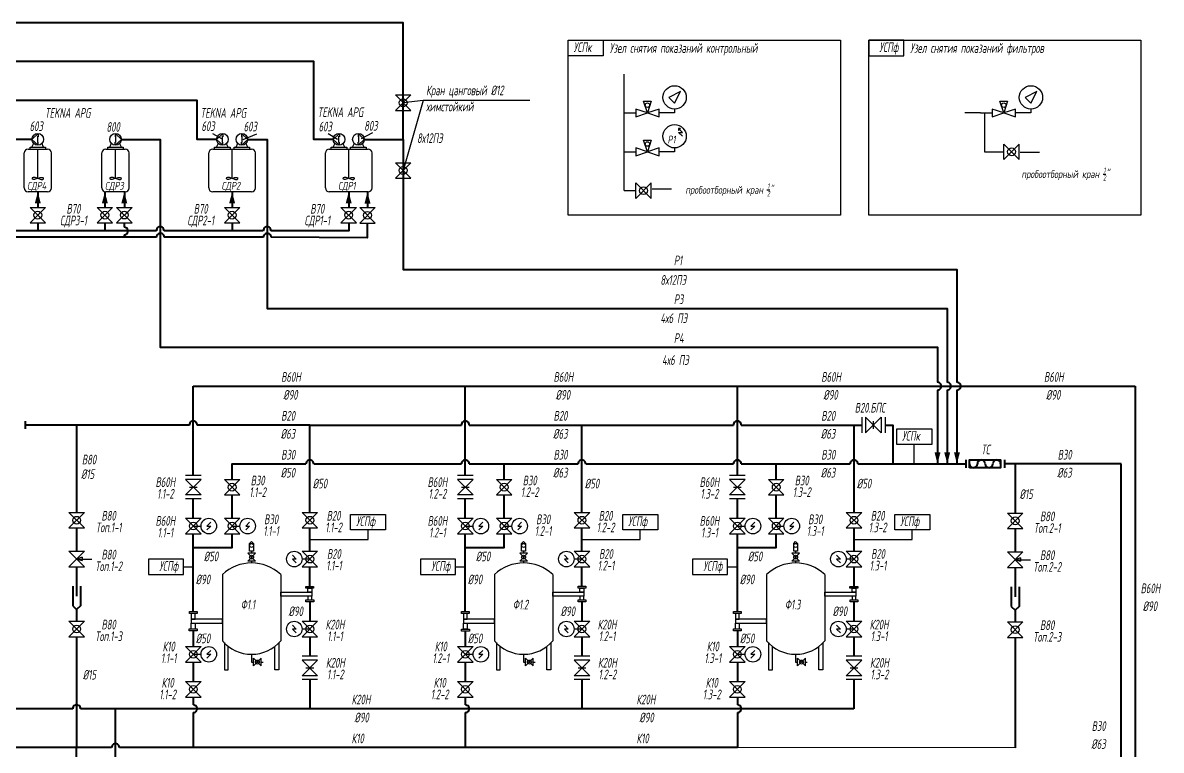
# Model space of a CAD drawing. Header units: millimetres. Extents: x 219597 to 275493, y -897 to 38307.
# Drawn here: x 245922 to 275216, y 19228 to 37946 of the extents above; entities that cross this region are included whole.
import ezdxf

# ---------------------------------------------------------------- set-up
doc = ezdxf.new("R2010")
doc.units = ezdxf.units.MM
doc.layers.add('1', color=7, linetype='Continuous')
doc.layers.add('В80', color=1, linetype='Continuous')
for name, color, linetype, lineweight, true_color in [('В20', 7, 'Continuous', 40, 0x0a7800), ('К10', 7, 'Continuous', 40, 0xffbe00), ('Р1', 7, 'Continuous', 40, 0x7800a0), ('Р2', 7, 'Continuous', 40, 0x961e1e), ('Р3', 7, 'Continuous', 40, 0xd2a0c8), ('Р4', 6, 'Continuous', 40, 0xff00ff)]:
    doc.layers.add(name, color=color, linetype=linetype, lineweight=lineweight, true_color=true_color)
for name, color, linetype, lineweight in [('В30', 136, 'Continuous', 40), ('В60Н', 140, 'Continuous', 40), ('В70', 120, 'Continuous', 40), ('К20Н', 33, 'Continuous', 40)]:
    doc.layers.add(name, color=color, linetype=linetype, lineweight=lineweight)
doc.layers.add('Надписи', color=7, linetype='Continuous', true_color=0x8c288c)
doc.styles.add('Eskd знаки', font='eskd.shx', dxfattribs={"width": 0.8, "oblique": 10})

msp = doc.modelspace()

# ---------------------------------------------------------------- linework, layer by layer
for p, q in [((261394, 35626), (261394, 36626)), ((255509, 36088), (255909, 36088)), ((255909, 36088), (255509, 35688)), ((255509, 36088), (255909, 35688)), ((262844, 36176), (262544, 36026)), ((262694, 35876), (262844, 36176)), ((262694, 35876), (262844, 36176)), ((272014, 36176), (271714, 36026)), ((271864, 35876), (272014, 36176)), ((271864, 35876), (272014, 36176)), ((261994, 35626), (261894, 35926)), ((261894, 35926), (262094, 35926)), ((262094, 35926), (261994, 35626)), ((262544, 36026), (262694, 35876)), ((271164, 35626), (271064, 35926)), ((271064, 35926), (271264, 35926)), ((271264, 35926), (271164, 35626)), ((271714, 36026), (271864, 35876)), ((255509, 35688), (255909, 35688)), ((261394, 35626), (261694, 35626)), ((261394, 33626), (261394, 35626)), ((261694, 35726), (261694, 35526)), ((261994, 35626), (261694, 35726)), ((261694, 35526), (261994, 35626)), ((262294, 35726), (261994, 35626)), ((261994, 35626), (262294, 35526)), ((262294, 35526), (262294, 35726)), ((262694, 35626), (262294, 35626)), ((262694, 35726), (262694, 35626)), ((270564, 35626), (270164, 35626)), ((270564, 35626), (270864, 35626)), ((270664, 35626), (270664, 34626)), ((270864, 35726), (270864, 35526)), ((271164, 35626), (270864, 35726)), ((270864, 35526), (271164, 35626)), ((271464, 35726), (271164, 35626)), ((271164, 35626), (271464, 35526)), ((271464, 35526), (271464, 35726)), ((271864, 35626), (271464, 35626)), ((271864, 35726), (271864, 35626)), ((262894, 35126), (262794, 35226)), ((261994, 34626), (261894, 34926)), ((261894, 34926), (262094, 34926)), ((262094, 34926), (261994, 34626)), ((262894, 35026), (262794, 35126)), ((262794, 35126), (262894, 35126)), ((245959, 33696), (245959, 34596)), ((246059, 34696), (246559, 34696)), ((246109, 34696), (246109, 34746)), ((246109, 34746), (246509, 34746)), ((246159, 34746), (246209, 34846)), ((246309, 33946), (246309, 34696)), ((246459, 34746), (246409, 34846)), ((246509, 34746), (246509, 34696)), ((246659, 33696), (246659, 34596)), ((247959, 33696), (247959, 34596)), ((248059, 34696), (248559, 34696)), ((248109, 34696), (248109, 34746)), ((248109, 34746), (248509, 34746)), ((248159, 34746), (248209, 34846)), ((248309, 33946), (248309, 34696)), ((248459, 34746), (248409, 34846)), ((248509, 34746), (248509, 34696)), ((248659, 33696), (248659, 34596)), ((250709, 33696), (250709, 34596)), ((250809, 34696), (251809, 34696)), ((250859, 34696), (250859, 34746)), ((250859, 34746), (251259, 34746)), ((250909, 34746), (250959, 34846)), ((251209, 34746), (251159, 34846)), ((251259, 34746), (251259, 34696)), ((251309, 33946), (251309, 34696)), ((251359, 34696), (251359, 34746)), ((251359, 34746), (251759, 34746)), ((251409, 34746), (251459, 34846)), ((251709, 34746), (251659, 34846)), ((251759, 34746), (251759, 34696)), ((251909, 33696), (251909, 34596)), ((253709, 33696), (253709, 34596)), ((253809, 34696), (254809, 34696)), ((253859, 34696), (253859, 34746)), ((253859, 34746), (254259, 34746)), ((253909, 34746), (253959, 34846)), ((254209, 34746), (254159, 34846)), ((254259, 34746), (254259, 34696)), ((254309, 33946), (254309, 34696)), ((254359, 34696), (254359, 34746)), ((254359, 34746), (254759, 34746)), ((254409, 34746), (254459, 34846)), ((254709, 34746), (254659, 34846)), ((254759, 34746), (254759, 34696)), ((254909, 33696), (254909, 34596)), ((261394, 34626), (261694, 34626)), ((261694, 34726), (261694, 34526)), ((261994, 34626), (261694, 34726)), ((261694, 34526), (261994, 34626)), ((262294, 34726), (261994, 34626)), ((261994, 34626), (262294, 34526)), ((262294, 34526), (262294, 34726)), ((262694, 34626), (262294, 34626)), ((262694, 34726), (262694, 34626)), ((270664, 34626), (271164, 34626)), ((271164, 34426), (271164, 34826)), ((271564, 34826), (271164, 34426)), ((271564, 34426), (271164, 34826)), ((271564, 34426), (271564, 34826)), ((271582, 34614), (272082, 34614)), ((255509, 34346), (255909, 34346)), ((255909, 34346), (255509, 33946)), ((255509, 34346), (255909, 33946)), ((255509, 33946), (255909, 33946)), ((261694, 33426), (261694, 33826)), ((261694, 33826), (262094, 33426)), ((261694, 33426), (262094, 33826)), ((262094, 33426), (262094, 33826)), ((246559, 33596), (246059, 33596)), ((248559, 33596), (248059, 33596)), ((251809, 33596), (250809, 33596)), ((254809, 33596), (253809, 33596)), ((261394, 33626), (261694, 33626)), ((262115, 33669), (262615, 33669)), ((246109, 33196), (246509, 33196)), ((246509, 33196), (246109, 32796)), ((246109, 33196), (246509, 32796)), ((247835, 33196), (248235, 33196)), ((248235, 33196), (247835, 32796)), ((247835, 33196), (248235, 32796)), ((248335, 33197), (248735, 33197)), ((248735, 33197), (248335, 32797)), ((248335, 33197), (248735, 32797)), ((251109, 33196), (251509, 33196)), ((251509, 33196), (251109, 32796)), ((251109, 33196), (251509, 32796)), ((254109, 33196), (254509, 33196)), ((254509, 33196), (254109, 32796)), ((254109, 33196), (254509, 32796)), ((254592, 33192), (254992, 33192)), ((254992, 33192), (254592, 32792)), ((254592, 33192), (254992, 32792)), ((246109, 32796), (246509, 32796)), ((247835, 32796), (248235, 32796)), ((248335, 32797), (248735, 32797)), ((251109, 32796), (251509, 32796)), ((254109, 32796), (254509, 32796)), ((254592, 32792), (254992, 32792)), ((267509, 27796), (267509, 27396)), ((267609, 27796), (267609, 27396)), ((267609, 27396), (268009, 27796)), ((267609, 27796), (268009, 27396)), ((267809, 27496), (267809, 27696)), ((268009, 27796), (268009, 27396)), ((268109, 27796), (268109, 27396)), ((250509, 26296), (250109, 26296)), ((250509, 26196), (250109, 26196)), ((250109, 26196), (250509, 25796)), ((250509, 26196), (250109, 25796)), ((251109, 26196), (251509, 26196)), ((251509, 26196), (251109, 25796)), ((251109, 26196), (251509, 25796)), ((257509, 26296), (257109, 26296)), ((257509, 26196), (257109, 26196)), ((257109, 26196), (257509, 25796)), ((257509, 26196), (257109, 25796)), ((258109, 26196), (258509, 26196)), ((258509, 26196), (258109, 25796)), ((258109, 26196), (258509, 25796)), ((264509, 26296), (264109, 26296)), ((264509, 26196), (264109, 26196)), ((264109, 26196), (264509, 25796)), ((264509, 26196), (264109, 25796)), ((265109, 26196), (265509, 26196)), ((265509, 26196), (265109, 25796)), ((265109, 26196), (265509, 25796)), ((250509, 25796), (250109, 25796)), ((250209, 25996), (250409, 25996)), ((251109, 25796), (251509, 25796)), ((257509, 25796), (257109, 25796)), ((257209, 25996), (257409, 25996)), ((258109, 25796), (258509, 25796)), ((264509, 25796), (264109, 25796)), ((264209, 25996), (264409, 25996)), ((265109, 25796), (265509, 25796)), ((250509, 25696), (250109, 25696)), ((257509, 25696), (257109, 25696)), ((264509, 25696), (264109, 25696)), ((247109, 25346), (247509, 25346)), ((247509, 25346), (247109, 24946)), ((247109, 25346), (247509, 24946)), ((250109, 25196), (250509, 25196)), ((250509, 25196), (250109, 24796)), ((250109, 25196), (250509, 24796)), ((251109, 25196), (251509, 25196)), ((251509, 25196), (251109, 24796)), ((251109, 25196), (251509, 24796)), ((253109, 25346), (253509, 25346)), ((253509, 25346), (253109, 24946)), ((253109, 25346), (253509, 24946)), ((257109, 25196), (257509, 25196)), ((257509, 25196), (257109, 24796)), ((257109, 25196), (257509, 24796)), ((258109, 25196), (258509, 25196)), ((258509, 25196), (258109, 24796)), ((258109, 25196), (258509, 24796)), ((260109, 25346), (260509, 25346)), ((260509, 25346), (260109, 24946)), ((260109, 25346), (260509, 24946)), ((264109, 25196), (264509, 25196)), ((264509, 25196), (264109, 24796)), ((264109, 25196), (264509, 24796)), ((265109, 25196), (265509, 25196)), ((265509, 25196), (265109, 24796)), ((265109, 25196), (265509, 24796)), ((267109, 25346), (267509, 25346)), ((267509, 25346), (267109, 24946)), ((267109, 25346), (267509, 24946)), ((271258, 25329), (271658, 25329)), ((271658, 25329), (271258, 24929)), ((271258, 25329), (271658, 24929)), ((247109, 24946), (247509, 24946)), ((250309, 24996), (250509, 24996)), ((250759, 25096), (250659, 24996)), ((250659, 24996), (250759, 24996)), ((250759, 24996), (250659, 24896)), ((251309, 24996), (251509, 24996)), ((251759, 25096), (251659, 24996)), ((251659, 24996), (251759, 24996)), ((251759, 24996), (251659, 24896)), ((253109, 24946), (253509, 24946)), ((257309, 24996), (257509, 24996)), ((257759, 25096), (257659, 24996)), ((257659, 24996), (257759, 24996)), ((257759, 24996), (257659, 24896)), ((258309, 24996), (258509, 24996)), ((258759, 25096), (258659, 24996)), ((258659, 24996), (258759, 24996)), ((258759, 24996), (258659, 24896)), ((260109, 24946), (260509, 24946)), ((264309, 24996), (264509, 24996)), ((264759, 25096), (264659, 24996)), ((264659, 24996), (264759, 24996)), ((264759, 24996), (264659, 24896)), ((265309, 24996), (265509, 24996)), ((265759, 25096), (265659, 24996)), ((265659, 24996), (265759, 24996)), ((265759, 24996), (265659, 24896)), ((267109, 24946), (267509, 24946)), ((271258, 24929), (271658, 24929)), ((250109, 24796), (250509, 24796)), ((251109, 24796), (251509, 24796)), ((257109, 24796), (257509, 24796)), ((258109, 24796), (258509, 24796)), ((264109, 24796), (264509, 24796)), ((265109, 24796), (265509, 24796)), ((247109, 24346), (247509, 24346)), ((247509, 24346), (247109, 23946)), ((247109, 24346), (247509, 23946)), ((251759, 24546), (251809, 24596)), ((251809, 24596), (251859, 24546)), ((251809, 24346), (251809, 24296)), ((253109, 24346), (253509, 24346)), ((253509, 24346), (253109, 23946)), ((253109, 24346), (253509, 23946)), ((258759, 24546), (258809, 24596)), ((258809, 24596), (258859, 24546)), ((258809, 24346), (258809, 24296)), ((260109, 24346), (260509, 24346)), ((260509, 24346), (260109, 23946)), ((260109, 24346), (260509, 23946)), ((265759, 24546), (265809, 24596)), ((265809, 24596), (265859, 24546)), ((265809, 24346), (265809, 24296)), ((267109, 24346), (267509, 24346)), ((267509, 24346), (267109, 23946)), ((267109, 24346), (267509, 23946)), ((271258, 24329), (271658, 24329)), ((271658, 24329), (271258, 23929)), ((271258, 24329), (271658, 23929)), ((247449, 24196), (247309, 24146)), ((247309, 24146), (247449, 24106)), ((247309, 24146), (247701, 24146)), ((247449, 24196), (247449, 24106)), ((251909, 24296), (251709, 24296)), ((251709, 24296), (251909, 24096)), ((251909, 24296), (251709, 24096)), ((251909, 24096), (251709, 24096)), ((251809, 24096), (251809, 24046)), ((252859, 24246), (252959, 24146)), ((252959, 24146), (252859, 24146)), ((252859, 24146), (252959, 24046)), ((253309, 24146), (253109, 24146)), ((258909, 24296), (258709, 24296)), ((258709, 24296), (258909, 24096)), ((258909, 24296), (258709, 24096)), ((258909, 24096), (258709, 24096)), ((258809, 24096), (258809, 24046)), ((259859, 24246), (259959, 24146)), ((259959, 24146), (259859, 24146)), ((259859, 24146), (259959, 24046)), ((260309, 24146), (260109, 24146)), ((265909, 24296), (265709, 24296)), ((265709, 24296), (265909, 24096)), ((265909, 24296), (265709, 24096)), ((265909, 24096), (265709, 24096)), ((265809, 24096), (265809, 24046)), ((266859, 24246), (266959, 24146)), ((266959, 24146), (266859, 24146)), ((266859, 24146), (266959, 24046)), ((267309, 24146), (267109, 24146)), ((271598, 24179), (271458, 24129)), ((271458, 24129), (271598, 24089)), ((271458, 24129), (271849, 24129)), ((271598, 24179), (271598, 24089)), ((247109, 23946), (247509, 23946)), ((250059, 23946), (250309, 23946)), ((253109, 23946), (253509, 23946)), ((257059, 23946), (257309, 23946)), ((260109, 23946), (260509, 23946)), ((264059, 23946), (264309, 23946)), ((267109, 23946), (267509, 23946)), ((271258, 23929), (271658, 23929)), ((247109, 22546), (247509, 22546)), ((247509, 22546), (247109, 22146)), ((247109, 22546), (247509, 22146)), ((252859, 22446), (252959, 22346)), ((252959, 22346), (252859, 22346)), ((252859, 22346), (252959, 22246)), ((253109, 22546), (253509, 22546)), ((253509, 22546), (253109, 22146)), ((253109, 22546), (253509, 22146)), ((253309, 22346), (253109, 22346)), ((259859, 22446), (259959, 22346)), ((259959, 22346), (259859, 22346)), ((259859, 22346), (259959, 22246)), ((260109, 22546), (260509, 22546)), ((260509, 22546), (260109, 22146)), ((260109, 22546), (260509, 22146)), ((260309, 22346), (260109, 22346)), ((266859, 22446), (266959, 22346)), ((266959, 22346), (266859, 22346)), ((266859, 22346), (266959, 22246)), ((267109, 22546), (267509, 22546)), ((267509, 22546), (267109, 22146)), ((267109, 22546), (267509, 22146)), ((267309, 22346), (267109, 22346)), ((271258, 22529), (271658, 22529)), ((271658, 22529), (271258, 22129)), ((271258, 22529), (271658, 22129)), ((247109, 22146), (247509, 22146)), ((253109, 22146), (253509, 22146)), ((260109, 22146), (260509, 22146)), ((267109, 22146), (267509, 22146)), ((271258, 22129), (271658, 22129)), ((250109, 21896), (250509, 21896)), ((250509, 21896), (250109, 21496)), ((250109, 21896), (250509, 21496)), ((250309, 21696), (250509, 21696)), ((250759, 21796), (250659, 21696)), ((250659, 21696), (250759, 21696)), ((250759, 21696), (250659, 21596)), ((251809, 21696), (251809, 21496)), ((257109, 21896), (257509, 21896)), ((257509, 21896), (257109, 21496)), ((257109, 21896), (257509, 21496)), ((257309, 21696), (257509, 21696)), ((257759, 21796), (257659, 21696)), ((257659, 21696), (257759, 21696)), ((257759, 21696), (257659, 21596)), ((258809, 21696), (258809, 21496)), ((264109, 21896), (264509, 21896)), ((264509, 21896), (264109, 21496)), ((264109, 21896), (264509, 21496)), ((264309, 21696), (264509, 21696)), ((264759, 21796), (264659, 21696)), ((264659, 21696), (264759, 21696)), ((264759, 21696), (264659, 21596)), ((265809, 21696), (265809, 21496)), ((250109, 21496), (250509, 21496)), ((251809, 21496), (251859, 21496)), ((251859, 21396), (251859, 21596)), ((252059, 21596), (251859, 21396)), ((252059, 21396), (251859, 21596)), ((252059, 21396), (252059, 21596)), ((252059, 21496), (252109, 21496)), ((253509, 21646), (253109, 21646)), ((253509, 21546), (253109, 21546)), ((253109, 21546), (253509, 21146)), ((253509, 21546), (253109, 21146)), ((257109, 21496), (257509, 21496)), ((258809, 21496), (258859, 21496)), ((258859, 21396), (258859, 21596)), ((259059, 21596), (258859, 21396)), ((259059, 21396), (258859, 21596)), ((259059, 21396), (259059, 21596)), ((259059, 21496), (259109, 21496)), ((260509, 21646), (260109, 21646)), ((260509, 21546), (260109, 21546)), ((260109, 21546), (260509, 21146)), ((260509, 21546), (260109, 21146)), ((264109, 21496), (264509, 21496)), ((265809, 21496), (265859, 21496)), ((265859, 21396), (265859, 21596)), ((266059, 21596), (265859, 21396)), ((266059, 21396), (265859, 21596)), ((266059, 21396), (266059, 21596)), ((266059, 21496), (266109, 21496)), ((267509, 21646), (267109, 21646)), ((267509, 21546), (267109, 21546)), ((267109, 21546), (267509, 21146)), ((267509, 21546), (267109, 21146)), ((253509, 21146), (253109, 21146)), ((253209, 21346), (253409, 21346)), ((260509, 21146), (260109, 21146)), ((260209, 21346), (260409, 21346)), ((267509, 21146), (267109, 21146)), ((267209, 21346), (267409, 21346)), ((250109, 20996), (250509, 20996)), ((250509, 20596), (250109, 20996)), ((250109, 20596), (250509, 20996)), ((253509, 21046), (253109, 21046)), ((257109, 20996), (257509, 20996)), ((257509, 20596), (257109, 20996)), ((257109, 20596), (257509, 20996)), ((260509, 21046), (260109, 21046)), ((264109, 20996), (264509, 20996)), ((264509, 20596), (264109, 20996)), ((264109, 20596), (264509, 20996)), ((267509, 21046), (267109, 21046)), ((250109, 20596), (250509, 20596)), ((257109, 20596), (257509, 20596)), ((264109, 20596), (264509, 20596))]:
    msp.add_line(p, q)
at = {"ltscale": 10}
for p, q in [((246159, 34946), (246320, 35096)), ((246159, 34946), (246320, 34797)), ((246309, 34865), (246309, 35027)), ((246320, 35096), (246320, 35015)), ((246320, 34797), (246320, 34877)), ((248459, 34946), (248298, 35096)), ((248298, 35096), (248298, 35015)), ((248459, 34946), (248298, 34797)), ((248298, 34797), (248298, 34878)), ((248309, 35027), (248309, 34865)), ((250909, 34946), (251070, 35096)), ((250909, 34946), (251070, 34797)), ((251059, 34865), (251059, 35027)), ((251070, 35096), (251070, 35015)), ((251070, 34797), (251070, 34877)), ((251709, 34946), (251548, 35096)), ((251548, 35096), (251548, 35015)), ((251709, 34946), (251548, 34797)), ((251548, 34797), (251548, 34878)), ((251559, 35027), (251559, 34865)), ((253909, 34946), (254070, 35096)), ((253909, 34946), (254070, 34797)), ((254059, 34865), (254059, 35027)), ((254070, 35096), (254070, 35015)), ((254070, 34797), (254070, 34877)), ((254709, 34946), (254548, 35096)), ((254548, 35096), (254548, 35015)), ((254709, 34946), (254548, 34797)), ((254548, 34797), (254548, 34878)), ((254559, 35027), (254559, 34865))]:
    msp.add_line(p, q, dxfattribs=at)
for points in [[(259959, 37496), (266959, 37496), (266959, 32996), (259959, 32996)], [(260859, 37096), (259959, 37096), (259959, 37496), (260859, 37496)], [(267690, 37096), (268590, 37096), (268590, 37496), (267690, 37496)], [(267690, 37496), (274690, 37496), (274690, 32996), (267690, 32996)], [(269309, 27096), (268409, 27096), (268409, 27496), (269309, 27496)], [(255259, 24896), (254359, 24896), (254359, 25296), (255259, 25296)], [(262259, 24896), (261359, 24896), (261359, 25296), (262259, 25296)], [(269259, 24896), (268359, 24896), (268359, 25296), (269259, 25296)], [(251759, 24546), (251859, 24546), (251859, 24346), (251759, 24346)], [(258759, 24546), (258859, 24546), (258859, 24346), (258759, 24346)], [(265759, 24546), (265859, 24546), (265859, 24346), (265759, 24346)], [(249159, 23746), (250059, 23746), (250059, 24146), (249159, 24146)], [(256159, 23746), (257059, 23746), (257059, 24146), (256159, 24146)], [(263159, 23746), (264059, 23746), (264059, 24146), (263159, 24146)]]:
    msp.add_lwpolyline(points, close=True)
msp.add_lwpolyline([(268859, 26596), (268859, 27096)])
at = {"color": 7}
for points in [[(253309, 24646), (254559, 24646), (254809, 24646), (254809, 24896)], [(260309, 24646), (261559, 24646), (261809, 24646), (261809, 24896)], [(267309, 24646), (268559, 24646), (268809, 24646), (268809, 24896)]]:
    msp.add_lwpolyline(points, dxfattribs=at)
for centre, radius in [((262694, 36026), 300), ((271864, 36026), 300), ((255709, 35888), 100), ((261994, 35826), 56.9), ((271164, 35826), 56.9), ((262694, 35026), 300), ((246309, 34946), 150), ((248309, 34946), 150), ((251059, 34946), 150), ((251559, 34946), 150), ((254059, 34946), 150), ((254559, 34946), 150), ((261994, 34826), 56.9), ((271364, 34626), 100), ((255709, 34146), 100), ((261894, 33626), 100), ((246309, 32996), 100), ((248035, 32996), 100), ((248535, 32997), 100), ((251309, 32996), 100), ((254309, 32996), 100), ((254792, 32992), 100), ((251309, 25996), 100), ((258309, 25996), 100), ((265309, 25996), 100), ((247309, 25146), 100), ((250709, 24996), 200), ((251709, 24996), 200), ((253309, 25146), 100), ((257709, 24996), 200), ((258709, 24996), 200), ((260309, 25146), 100), ((264709, 24996), 200), ((265709, 24996), 200), ((267309, 25146), 100), ((271458, 25129), 100), ((250309, 24996), 100), ((251309, 24996), 100), ((257309, 24996), 100), ((258309, 24996), 100), ((264309, 24996), 100), ((265309, 24996), 100), ((251809, 24496), 50), ((252909, 24146), 200), ((258809, 24496), 50), ((259909, 24146), 200), ((265809, 24496), 50), ((266909, 24146), 200), ((251809, 24196), 50), ((253309, 24146), 100), ((258809, 24196), 50), ((260309, 24146), 100), ((265809, 24196), 50), ((267309, 24146), 100), ((247309, 22346), 100), ((252909, 22346), 200), ((253309, 22346), 100), ((259909, 22346), 200), ((260309, 22346), 100), ((266909, 22346), 200), ((267309, 22346), 100), ((271458, 22329), 100), ((250309, 21696), 100), ((250709, 21696), 200), ((257309, 21696), 100), ((257709, 21696), 200), ((264309, 21696), 100), ((264709, 21696), 200), ((251959, 21496), 50), ((258959, 21496), 50), ((265959, 21496), 50), ((250309, 20796), 100), ((257309, 20796), 100), ((264309, 20796), 100)]:
    msp.add_circle(centre, radius)
for centre, start, end in [((246059, 34596), 90, 180), ((246559, 34596), 0, 90), ((248059, 34596), 90, 180), ((248559, 34596), 0, 90), ((250809, 34596), 90, 180), ((251809, 34596), 0, 90), ((253809, 34596), 90, 180), ((254809, 34596), 0, 90), ((246059, 33696), 180, 270), ((246559, 33696), 270, 0), ((248059, 33696), 180, 270), ((248559, 33696), 270, 0), ((250809, 33696), 180, 270), ((251809, 33696), 270, 0), ((253809, 33696), 180, 270), ((254809, 33696), 270, 0)]:
    msp.add_arc(centre, 100, start, end)
at = {"ltscale": 50}
for centre, start, end in [((246179, 33941), 144.6538, 215.3462), ((246440, 33941), 324.6538, 35.3462), ((248179, 33941), 144.6538, 215.3462), ((248440, 33941), 324.6538, 35.3462), ((251179, 33941), 144.6538, 215.3462), ((251440, 33941), 324.6538, 35.3462), ((254179, 33941), 144.6538, 215.3462), ((254440, 33941), 324.6538, 35.3462)]:
    msp.add_arc(centre, 19, start, end, dxfattribs=at)
for points in [[(246309, 33946), (246220, 33966), (246165, 33955), (246163, 33952)], [(246309, 33946), (246220, 33916), (246165, 33927), (246163, 33930)], [(246309, 33946), (246398, 33966), (246453, 33955), (246455, 33952)], [(246309, 33946), (246398, 33916), (246453, 33927), (246455, 33930)], [(248309, 33946), (248220, 33966), (248165, 33955), (248163, 33952)], [(248309, 33946), (248220, 33916), (248165, 33927), (248163, 33930)], [(248309, 33946), (248398, 33966), (248453, 33955), (248455, 33952)], [(248309, 33946), (248398, 33916), (248453, 33927), (248455, 33930)], [(251309, 33946), (251220, 33966), (251165, 33955), (251163, 33952)], [(251309, 33946), (251220, 33916), (251165, 33927), (251163, 33930)], [(251309, 33946), (251398, 33966), (251453, 33955), (251455, 33952)], [(251309, 33946), (251398, 33916), (251453, 33927), (251455, 33930)], [(254309, 33946), (254220, 33966), (254165, 33955), (254163, 33952)], [(254309, 33946), (254220, 33916), (254165, 33927), (254163, 33930)], [(254309, 33946), (254398, 33966), (254453, 33955), (254455, 33952)], [(254309, 33946), (254398, 33916), (254453, 33927), (254455, 33930)]]:
    msp.add_spline(points, degree=3, dxfattribs=at)
at = {"layer": '1'}
for p, q in [((262794, 35226), (262844, 35226)), ((262844, 35226), (262794, 35226)), ((262794, 35226), (262794, 35176)), ((262794, 35176), (262844, 35226)), ((251059, 23748), (251059, 22046)), ((252559, 23748), (252559, 22046)), ((258059, 23748), (258059, 22046)), ((259559, 23748), (259559, 22046)), ((265059, 23748), (265059, 22046)), ((266559, 23748), (266559, 22046)), ((251109, 21996), (251109, 21296)), ((252509, 21992), (252509, 21296)), ((258109, 21996), (258109, 21296)), ((259509, 21992), (259509, 21296)), ((265109, 21996), (265109, 21296)), ((266509, 21992), (266509, 21296)), ((251209, 21296), (251209, 21896)), ((252409, 21296), (252409, 21896)), ((258209, 21296), (258209, 21896)), ((259409, 21296), (259409, 21896)), ((265209, 21296), (265209, 21896)), ((266409, 21296), (266409, 21896)), ((251109, 21296), (251209, 21296)), ((252509, 21296), (252409, 21296)), ((258109, 21296), (258209, 21296)), ((259509, 21296), (259409, 21296)), ((265109, 21296), (265209, 21296)), ((266509, 21296), (266409, 21296))]:
    msp.add_line(p, q, dxfattribs=at)
for points in [[(253206, 23444), (253406, 23444), (253406, 23394), (253206, 23394)], [(260211, 23448), (260411, 23448), (260411, 23398), (260211, 23398)], [(267206, 23444), (267406, 23444), (267406, 23394), (267206, 23394)], [(253359, 23196), (252559, 23196), (252559, 23296), (253359, 23296)], [(253359, 23296), (253259, 23296), (253259, 23396), (253359, 23396)], [(253359, 23196), (253259, 23196), (253259, 23096), (253359, 23096)], [(260359, 23196), (259559, 23196), (259559, 23296), (260359, 23296)], [(260359, 23296), (260259, 23296), (260259, 23396), (260359, 23396)], [(260359, 23196), (260259, 23196), (260259, 23096), (260359, 23096)], [(267359, 23196), (266559, 23196), (266559, 23296), (267359, 23296)], [(267359, 23296), (267259, 23296), (267259, 23396), (267359, 23396)], [(267359, 23196), (267259, 23196), (267259, 23096), (267359, 23096)], [(253209, 23096), (253409, 23096), (253409, 23046), (253209, 23046)], [(260209, 23096), (260409, 23096), (260409, 23046), (260209, 23046)], [(267209, 23096), (267409, 23096), (267409, 23046), (267209, 23046)], [(250409, 22746), (250209, 22746), (250209, 22796), (250409, 22796)], [(250259, 22596), (250359, 22596), (250359, 22746), (250259, 22746)], [(250259, 22496), (251059, 22496), (251059, 22596), (250259, 22596)], [(257409, 22746), (257209, 22746), (257209, 22796), (257409, 22796)], [(257259, 22596), (257359, 22596), (257359, 22746), (257259, 22746)], [(257259, 22496), (258059, 22496), (258059, 22596), (257259, 22596)], [(264409, 22746), (264209, 22746), (264209, 22796), (264409, 22796)], [(264259, 22596), (264359, 22596), (264359, 22746), (264259, 22746)], [(264259, 22496), (265059, 22496), (265059, 22596), (264259, 22596)], [(250406, 22298), (250206, 22298), (250206, 22348), (250406, 22348)], [(250259, 22496), (250359, 22496), (250359, 22346), (250259, 22346)], [(257413, 22293), (257213, 22293), (257213, 22343), (257413, 22343)], [(257259, 22496), (257359, 22496), (257359, 22346), (257259, 22346)], [(264409, 22302), (264209, 22302), (264209, 22352), (264409, 22352)], [(264259, 22496), (264359, 22496), (264359, 22346), (264259, 22346)]]:
    msp.add_lwpolyline(points, close=True, dxfattribs=at)
for centre, radius, start, end in [((251809, 22954), 1092, 46.6141, 133.3859), ((258809, 22954), 1092, 46.6141, 133.3859), ((265809, 22954), 1092, 46.6141, 133.3859), ((251809, 22675), 979, 219.9662, 320.0338), ((258809, 22675), 979, 219.9662, 320.0338), ((265809, 22675), 979, 219.9662, 320.0338)]:
    msp.add_arc(centre, radius, start, end, dxfattribs=at)
at = {"layer": 'В20'}
for p, q in [((245985, 27696), (245985, 27496)), ((253309, 24346), (253309, 24946))]:
    msp.add_line(p, q, dxfattribs=at)
for points in [[(250209, 27596), (245985, 27596)], [(253309, 27596), (250409, 27596)], [(253309, 25346), (253309, 27596), (257209, 27596)], [(257409, 27596), (264209, 27596)], [(260309, 25346), (260309, 27596)], [(264409, 27596), (267309, 27596), (267309, 25346)], [(267309, 27596), (267509, 27596)], [(268109, 27596), (268309, 27596), (268309, 26596)], [(260309, 24346), (260309, 24946)], [(267309, 24946), (267309, 24346)], [(253309, 23446), (253309, 23946)], [(260309, 23446), (260309, 23946)], [(267309, 23946), (267309, 23446)]]:
    msp.add_lwpolyline(points, dxfattribs=at)
for centre in [(250309, 27596), (257309, 27596), (264309, 27596)]:
    msp.add_arc(centre, 100, 359.7459, 180.2541, dxfattribs=at)
at = {"layer": 'В30'}
for p, q in [((270184, 26696), (270184, 26496)), ((271184, 26696), (271184, 26496))]:
    msp.add_line(p, q, dxfattribs=at)
msp.add_lwpolyline([(270284, 26496), (270284, 26696), (271084, 26696), (271084, 26496)], close=True, dxfattribs=at)
for points in [[(251309, 26196), (251309, 26596), (253209, 26596)], [(253409, 26596), (257209, 26596)], [(257409, 26596), (260209, 26596)], [(258309, 26196), (258309, 26596)], [(260409, 26596), (264209, 26596)], [(264409, 26596), (267209, 26596)], [(265309, 26196), (265309, 26596)], [(267409, 26596), (270184, 26596)], [(274184, 26596), (271184, 26596)], [(274184, 13046), (274184, 26596), (274184, 26596)], [(251309, 25196), (251309, 25796)], [(258309, 25196), (258309, 25796)], [(265309, 25196), (265309, 25796)], [(250309, 24446), (251309, 24446), (251309, 24796)], [(257309, 24446), (258309, 24446), (258309, 24796)], [(264309, 24446), (265309, 24446), (265309, 24796)]]:
    msp.add_lwpolyline(points, dxfattribs=at)
for centre, start, end in [((253309, 26596), 359.7459, 180.2541), ((257309, 26596), 359.7459, 180.2541), ((260309, 26596), 359.7459, 180.2541), ((264309, 26596), 359.7459, 180.2541), ((267309, 26596), 359.7459, 180.2541), ((270584, 26596), 0, 180), ((270984, 26596), 0, 180), ((270384, 26596), 180, 0), ((270784, 26596), 180, 0)]:
    msp.add_arc(centre, 100, start, end, dxfattribs=at)
at = {"layer": 'В60Н', "color": 152, "true_color": 0x2776bb}
for p, q in [((250309, 28596), (257309, 28596)), ((257309, 28596), (264309, 28596)), ((264309, 28596), (270851, 28596)), ((270851, 28596), (274543, 28596)), ((274543, 28596), (274543, 17296))]:
    msp.add_line(p, q, dxfattribs=at)
at = {"layer": 'В60Н'}
for points in [[(250309, 26296), (250309, 28596)], [(257309, 26296), (257309, 28596)], [(264309, 26296), (264309, 28596)], [(250309, 25196), (250309, 25696)], [(257309, 25196), (257309, 25696)], [(264309, 25196), (264309, 25696)], [(250309, 22796), (250309, 24796)], [(257309, 22796), (257309, 24796)], [(264309, 22796), (264309, 24796)]]:
    msp.add_lwpolyline(points, dxfattribs=at)
at = {"layer": 'В70'}
for points in [[(246309, 33296, 154, 0, 0), (246309, 33596, 0, 0, 0)], [(248035, 33296, 154, 0, 0), (248035, 33596, 0, 0, 0)], [(251309, 33296, 154, 0, 0), (251309, 33596, 0, 0, 0)], [(254309, 33296, 154, 0, 0), (254309, 33596, 0, 0, 0)]]:
    msp.add_lwpolyline(points, format="xyseb", dxfattribs=at)
for points in [[(246309, 33596), (246309, 33196)], [(248035, 33596), (248035, 33196)], [(251309, 33596), (251309, 33196)], [(254309, 33596), (254309, 33196)], [(249359, 32596), (244759, 32596)], [(246309, 32796), (246309, 32596)], [(248035, 32796), (248035, 32596)], [(252109, 32596), (249559, 32596)], [(251309, 32796), (251309, 32596)], [(254309, 32796), (254309, 32596), (252309, 32596)]]:
    msp.add_lwpolyline(points, dxfattribs=at)
at = {"layer": 'В70', "color": 240, "true_color": 0xed1f24}
for points in [[(248535, 33297, 154, 0, 0), (248535, 33597, 0, 0, 0)], [(254792, 33292, 154, 0, 0), (254792, 33592, 0, 0, 0)]]:
    msp.add_lwpolyline(points, format="xyseb", dxfattribs=at)
for points in [[(248536, 33592), (248536, 33192)], [(254792, 33592), (254792, 33192)], [(248530, 32797), (248530, 32687)], [(254784, 32786), (254788, 32416), (252314, 32430)], [(249364, 32431), (244764, 32431)], [(248528, 32487), (248527, 32431)], [(252114, 32431), (249564, 32431)]]:
    msp.add_lwpolyline(points, dxfattribs=at)
for centre, start, end in [((248528, 32587), 269.7459, 90.2541), ((249464, 32431), 359.7459, 180.2541), ((252214, 32431), 359.7459, 180.2541)]:
    msp.add_arc(centre, 100, start, end, dxfattribs=at)
at = {"layer": 'В70'}
for centre in [(249459, 32596), (252209, 32596)]:
    msp.add_arc(centre, 100, 359.7459, 180.2541, dxfattribs=at)
at = {"layer": 'В80', "lineweight": 40}
for p, q in [((247309, 23946), (247309, 23196)), ((271458, 23929), (271458, 23179)), ((247209, 23446), (247209, 22946)), ((247409, 23446), (247409, 22946)), ((271358, 23429), (271358, 22929)), ((271558, 23429), (271558, 22929)), ((247209, 22946), (247309, 22846)), ((247409, 22946), (247309, 22846)), ((271358, 22929), (271458, 22829)), ((271558, 22929), (271458, 22829)), ((247309, 22846), (247309, 22546)), ((271458, 22829), (271458, 22529))]:
    msp.add_line(p, q, dxfattribs=at)
for points in [[(247309, 27596), (247309, 25346)], [(271458, 26579), (271458, 25329)], [(247309, 24946), (247309, 24346)], [(271458, 24929), (271458, 24329)], [(247309, 22146), (247309, 19296)], [(271458, 22129), (271460, 19291)]]:
    msp.add_lwpolyline(points, dxfattribs=at)
at = {"layer": 'К10'}
for points in [[(250309, 22296), (250309, 21896)], [(257309, 22296), (257309, 21896)], [(264309, 22296), (264309, 21896)], [(250309, 21496), (250309, 20996)], [(257309, 21496), (257309, 20996)], [(264309, 21496), (264309, 20996)], [(250309, 20596), (250309, 20396)], [(257309, 20596), (257309, 20396)], [(264309, 20596), (264309, 20396)], [(250309, 20196), (250309, 19296)], [(257309, 20196), (257309, 19296)], [(264309, 20196), (264309, 19296)], [(248209, 19296), (236857, 19296)], [(247309, 17396), (247309, 19296)], [(264309, 19296), (264309, 19296), (248409, 19296)]]:
    msp.add_lwpolyline(points, dxfattribs=at)
for centre, start, end in [((250309, 20296), 269.7459, 90.2541), ((257309, 20296), 269.7459, 90.2541), ((264309, 20296), 269.7459, 90.2541), ((248309, 19296), 359.7459, 180.2541)]:
    msp.add_arc(centre, 100, start, end, dxfattribs=at)
at = {"layer": 'К20Н'}
msp.add_line((253309, 22146), (253309, 21646), dxfattribs=at)
for points in [[(253309, 23046), (253309, 22546)], [(260309, 23046), (260309, 22546)], [(267309, 23046), (267309, 22546)], [(260309, 22146), (260309, 21646)], [(267309, 22146), (267309, 21646)], [(253309, 21046), (253309, 20296)], [(260309, 21046), (260309, 20296)], [(267309, 21046), (267309, 20296)], [(247209, 20296), (236857, 20296)], [(267309, 20296), (267309, 20296), (247409, 20296)], [(248309, 17396), (248309, 20296)]]:
    msp.add_lwpolyline(points, dxfattribs=at)
msp.add_arc((247309, 20296), 100, 359.7459, 180.2541, dxfattribs=at)
at = {"layer": 'Надписи', "ltscale": 15}
for p, q in [((256225, 35950), (255709, 35888)), ((256225, 35950), (255709, 34146)), ((258969, 35950), (256225, 35950)), ((251044, 34956), (250810, 35092)), ((251591, 34946), (251942, 35092)), ((254021, 34946), (253777, 35092)), ((254636, 34966), (254929, 35122))]:
    msp.add_line(p, q, dxfattribs=at)
at = {"layer": 'Надписи', "color": 1}
msp.add_line((271460, 19291), (264313, 19301), dxfattribs=at)
at = {"layer": 'Р1'}
for points in [[(255709, 34946), (255709, 37946), (236507, 37946), (236507, 28596)], [(253909, 34946), (253409, 34946), (253409, 36946), (236757, 36946), (236757, 28696)], [(254709, 34946), (255709, 34946)], [(255709, 34946), (255709, 31596), (269959, 31596), (269959, 28696)], [(269959, 28496), (269959, 26596)]]:
    msp.add_lwpolyline(points, dxfattribs=at)
msp.add_lwpolyline([(269959, 26896, 154, 0, 0), (269959, 26596, 0, 0, 0)], format="xyseb", dxfattribs=at)
msp.add_arc((269959, 28596), 100, 269.7459, 90.2541, dxfattribs=at)
at = {"layer": 'Р2'}
msp.add_lwpolyline([(246159, 34946), (244659, 34946), (244659, 27596)], dxfattribs=at)
at = {"layer": 'Р3'}
for points in [[(250909, 34946), (250409, 34946), (250409, 35946), (237007, 35946), (237007, 28596)], [(251709, 34946), (252209, 34946), (252209, 30596), (269709, 30596), (269709, 28696)], [(269709, 28496), (269709, 26596)]]:
    msp.add_lwpolyline(points, dxfattribs=at)
msp.add_lwpolyline([(269709, 26896, 154, 0, 0), (269709, 26596, 0, 0, 0)], format="xyseb", dxfattribs=at)
msp.add_arc((269709, 28596), 100, 269.7459, 90.2541, dxfattribs=at)
at = {"layer": 'Р4'}
for points in [[(248459, 34946), (249459, 34946), (249459, 29596), (269459, 29596), (269459, 28696)], [(269459, 28496), (269459, 26596)]]:
    msp.add_lwpolyline(points, dxfattribs=at)
msp.add_lwpolyline([(269459, 26896, 154, 0, 0), (269459, 26596, 0, 0, 0)], format="xyseb", dxfattribs=at)
msp.add_arc((269459, 28596), 100, 269.7459, 90.2541, dxfattribs=at)

# ---------------------------------------------------------------- texts
at = {"ltscale": 15, "width": 850, "attachment_point": 1, "style": 'Eskd знаки'}
for s, insert, char_height in [('СДР4', (246037, 33852), 200), ('СДР3', (248037, 33852), 200), ('СДР2', (251037, 33852), 200), ('СДР1', (254037, 33852), 200), ('Ф1.1', (251531, 23100), 250), ('Ф1.2', (258531, 23100), 250), ('Ф1.3', (265531, 23100), 250)]:
    msp.add_mtext(s, dxfattribs=dict(at, insert=insert, char_height=char_height))
at = {"layer": '1', "style": 'Eskd знаки'}
for s, width, gutter_width, insert, char_height, attachment_point in [('УСПк', 2263.46, 22.5, (260096, 37444), 250, 1), ('Узел снятия показаний контрольный', 5424.02, 11.2, (261022, 37422), 250, 1), ('УСПф', 2263.46, 22.5, (268452, 37444), 250, 3), ('Узел снятия показаний фильтров', 5424.02, 11.2, (268753, 37422), 250, 1), ('P1', 522.43, 22.5, (262514, 35040), 200, 1), ('УСПк', 2263.46, 22.5, (268547, 27444), 250, 1), ('ТС', 2263.46, 22.5, (270809, 27092), 250, 3), ('УСПф', 2263.46, 22.5, (254497, 25244), 250, 1), ('УСПф', 2263.46, 22.5, (261497, 25244), 250, 1), ('УСПф', 2263.46, 22.5, (268497, 25244), 250, 1), ('УСПф', 2263.46, 22.5, (249922, 24094), 250, 3), ('УСПф', 2263.46, 22.5, (256922, 24094), 250, 3), ('УСПф', 2263.46, 22.5, (263922, 24094), 250, 3)]:
    msp.add_mtext_dynamic_manual_height_columns(s, width=width, gutter_width=gutter_width, heights=[0], dxfattribs=dict(at, insert=insert, char_height=char_height, attachment_point=attachment_point))
at = {"layer": '1', "ltscale": 15, "char_height": 200, "width": 2952.12, "attachment_point": 1, "style": 'Eskd знаки'}
for insert in [(271620, 34220), (262972, 33814)]:
    msp.add_mtext('\\A1;пробоотборный кран {\\H0.7x;\\S1/2;}" ', dxfattribs=dict(at, insert=insert))
at = {"layer": 'Надписи', "ltscale": 15, "char_height": 250, "attachment_point": 1, "style": 'Eskd знаки'}
for s, insert, width in [('Кран цанговый %%C12 химстойкий', (256300, 36332), 3096.46), ('TEKNA APG', (246488, 35751), 2263.46), ('TEKNA APG', (250490, 35751), 2263.46), ('TEKNA APG', (253505, 35770), 2263.46), ('603', (246099, 35410), 2263.46), ('800', (248076, 35390), 2263.46), ('603', (250519, 35410), 2263.46), ('603', (251605, 35400), 2263.46), ('603', (253534, 35400), 2263.46), ('803', (254706, 35419), 2263.46), ('8х12ПЭ', (256066, 35103), 1146.14), ('Р1', (262674, 31957), 850), ('8х12ПЭ', (262329, 31453), 1146.14), ('Р3', (262674, 30957), 850), ('4х6 ПЭ', (262329, 30471), 1225.87), ('Р4', (262674, 29957), 850), ('4х6 ПЭ', (262370, 29392), 1225.87), ('В60Н', (252571, 28957), 850), ('В60Н', (259580, 28957), 850), ('В60Н', (266469, 28957), 850), ('В60Н', (272199, 28957), 850), ('%%C90', (252625, 28497), 850), ('%%C90', (259634, 28497), 850), ('%%C90', (266522, 28497), 850), ('%%C90', (272252, 28497), 850), ('В20.БПС', (267330, 28165), 850), ('В20', (252571, 27957), 850), ('В20', (259580, 27957), 850), ('В20', (266469, 27957), 850), ('%%C63', (252560, 27494), 850), ('%%C63', (259569, 27494), 850), ('%%C63', (266458, 27494), 850), ('В30', (252571, 26957), 850), ('В30', (259580, 26957), 850), ('В30', (266469, 26957), 850), ('В30', (272552, 26957), 850), ('В80', (247444, 26832), 850), ('%%C15 ', (247423, 26458), 850), ('%%C50', (252560, 26494), 850), ('%%C63', (259569, 26494), 850), ('%%C63', (266458, 26494), 850), ('%%C63', (272541, 26494), 850), ('%%C50', (253385, 26213), 850), ('%%C50', (260385, 26213), 850), ('%%C50', (267385, 26213), 850), ('%%C15', (271571, 25942), 850), ('%%C50', (250582, 24339), 850), ('%%C50', (257582, 24339), 850), ('%%C50', (264582, 24339), 850), ('%%C90', (250373, 23747), 850), ('%%C90', (257373, 23747), 850), ('%%C90', (264373, 23747), 850), ('В60Н', (274686, 23518), 850), ('%%C90', (252762, 22927), 850), ('%%C90', (259762, 22927), 850), ('%%C90', (266762, 22927), 850), ('%%C90', (274740, 23058), 850), ('%%C50', (250376, 22230), 850), ('%%C50', (257376, 22230), 850), ('%%C50', (264376, 22230), 850), ('%%C15 ', (247469, 21296), 850), ('К20Н', (254382, 20657), 850), ('К20Н', (261713, 20657), 850), ('%%C90', (254457, 20194), 850), ('%%C90', (261787, 20194), 850), ('В30', (273427, 19974), 850), ('К10', (254382, 19657), 850), ('К10', (261713, 19657), 850), ('%%C63', (273416, 19511), 850)]:
    msp.add_mtext(s, dxfattribs=dict(at, insert=insert, width=width))
at = {"layer": 'Надписи', "ltscale": 15, "char_height": 250, "width": 850, "line_spacing_factor": 0.72, "style": 'Eskd знаки'}
for s, insert, attachment_point in [('\\pxqc;В70^JСДР3-1', (246801, 33284), 1), ('\\pxqc;В70^JСДР2-1', (250075, 33284), 1), ('\\pxqc;В70^JСДР1-1', (253075, 33284), 1), ('В60Н^J1.1-2', (249591, 25976), 5), ('В30^J1.1-2', (251966, 26018), 5), ('В60Н^J1.2-2', (256591, 25976), 5), ('В30^J1.2-2', (258966, 26018), 5), ('В60Н^J1.3-2', (263591, 25976), 5), ('В30^J1.3-2', (265966, 26018), 5), ('В80^JТоп.1-1', (248131, 25111), 5), ('В60Н^J1.1-1', (249591, 24978), 5), ('В30^J1.1-1', (252311, 25019), 5), ('В20^J1.1-2', (253919, 25111), 5), ('В60Н^J1.2-1', (256591, 24978), 5), ('В30^J1.2-1', (259311, 25019), 5), ('В20^J1.2-2', (260919, 25111), 5), ('В60Н^J1.3-1', (263591, 24978), 5), ('В30^J1.3-1', (266311, 25019), 5), ('В20^J1.3-2', (267919, 25111), 5), ('В80^JТоп.2-1', (272280, 25095), 5), ('В80^JТоп.1-2', (248131, 24111), 5), ('В20^J1.1-1', (253928, 24128), 5), ('В20^J1.2-1', (260928, 24128), 5), ('В20^J1.3-1', (267928, 24128), 5), ('В80^JТоп.2-2', (272280, 24095), 5), ('В80^JТоп.1-3', (248131, 22311), 5), ('К20Н^J1.1-1', (253956, 22311), 5), ('К20Н^J1.2-1', (260956, 22311), 5), ('К20Н^J1.3-1', (267956, 22311), 5), ('В80^JТоп.2-3', (272280, 22295), 5), ('К10^J1.1-1', (249677, 21746), 5), ('К10^J1.2-1', (256677, 21746), 5), ('К10^J1.3-1', (263677, 21746), 5), ('К20Н^J1.1-2', (253965, 21328), 5), ('К20Н^J1.2-2', (260965, 21328), 5), ('К20Н^J1.3-2', (267965, 21328), 5), ('К10^J1.1-2', (249650, 20814), 5), ('К10^J1.2-2', (256650, 20814), 5), ('К10^J1.3-2', (263650, 20814), 5)]:
    msp.add_mtext(s, dxfattribs=dict(at, insert=insert, attachment_point=attachment_point))

doc.saveas('drawing.dxf')
